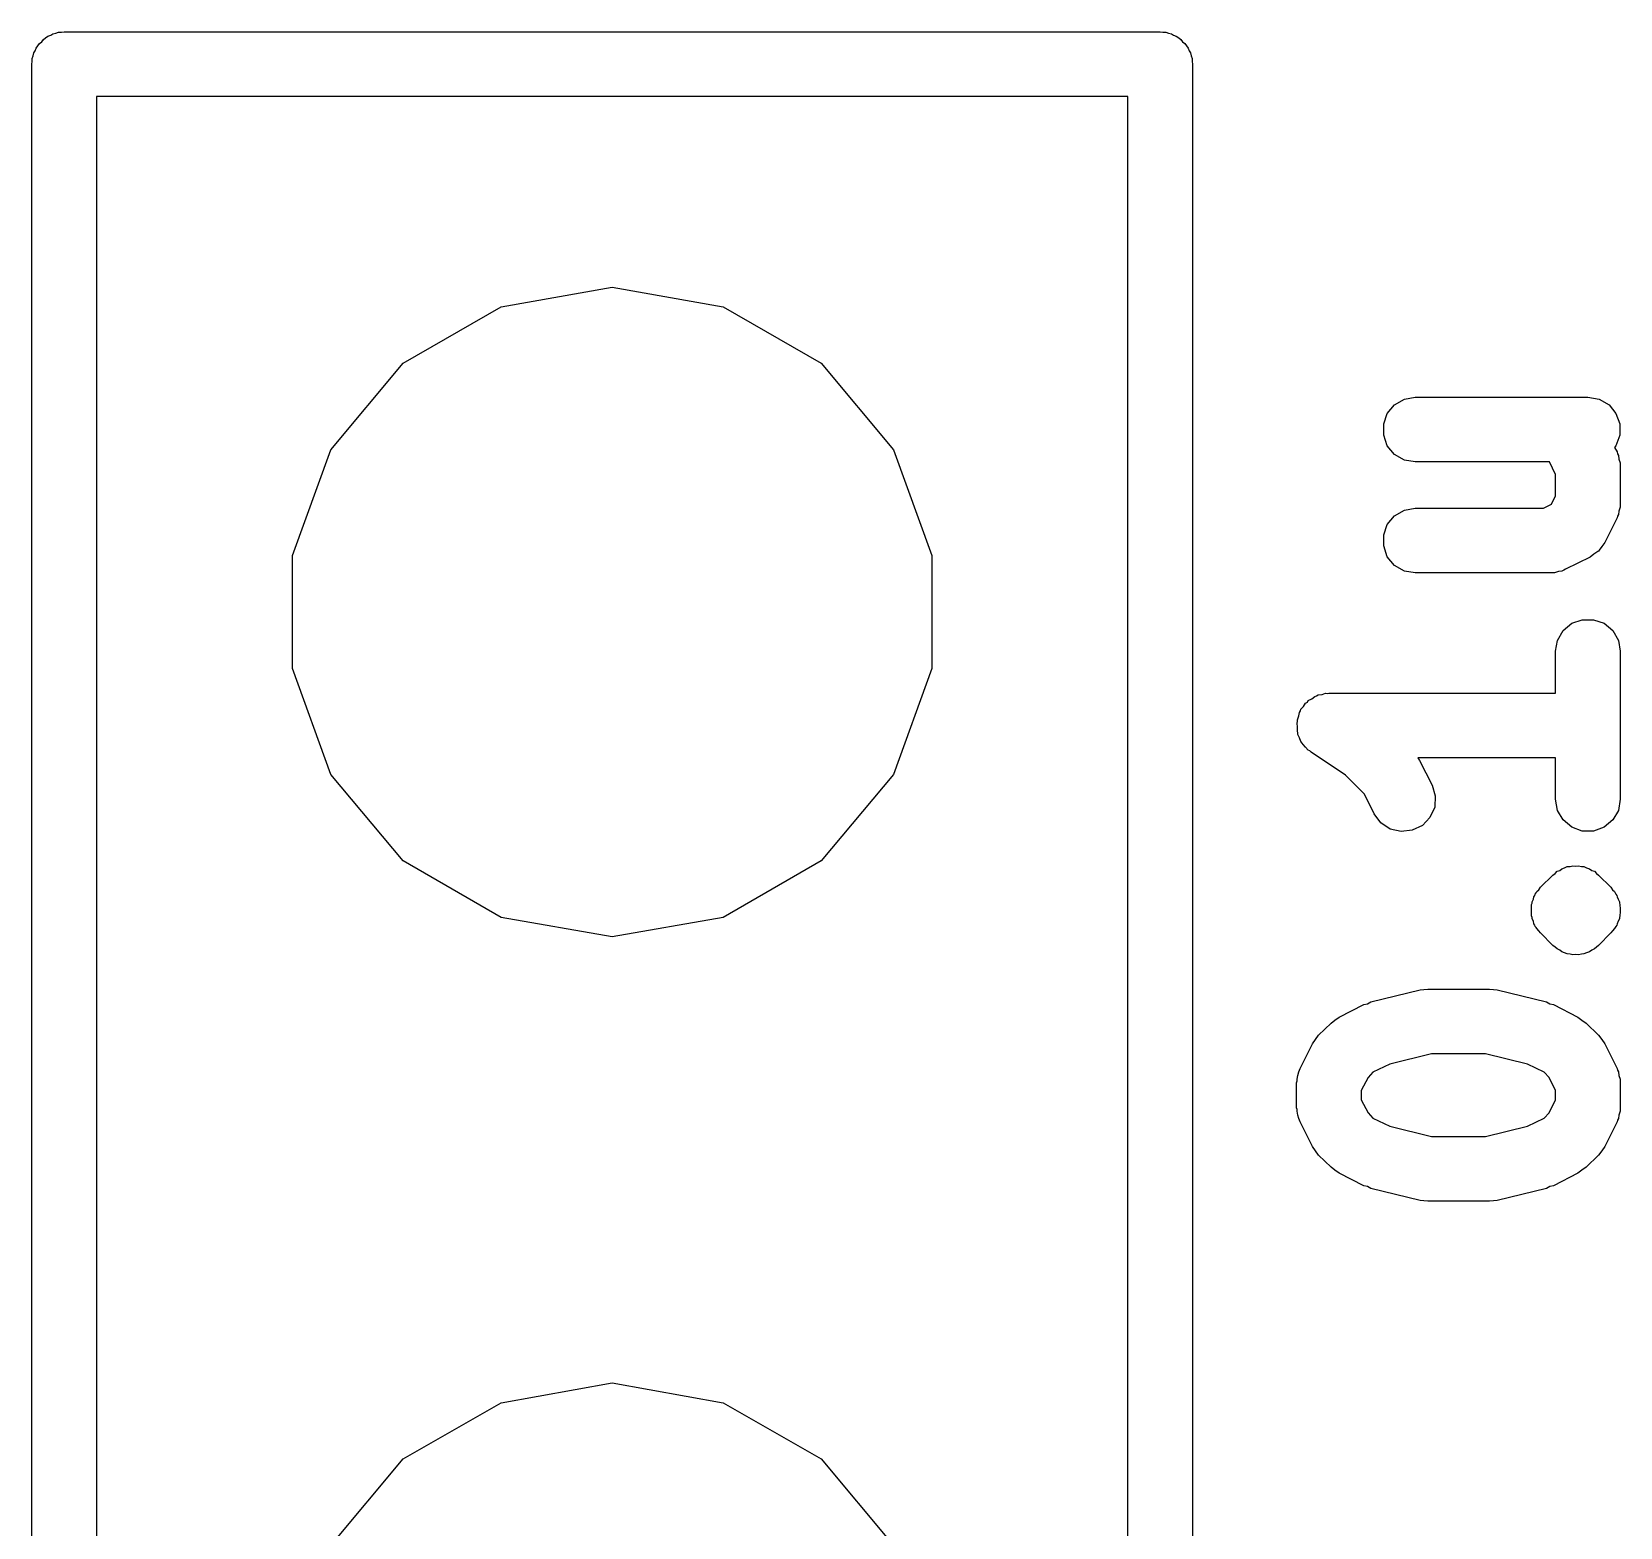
# Model space of a CAD drawing. Extents: x 103.2 to 159.1, y -150.7 to -109.
# Drawn here: x 103.155 to 106.836, y -135.202 to -131.735 of the extents above; entities that cross this region are included whole.
import ezdxf

# ---------------------------------------------------------------- set-up
doc = ezdxf.new("R2010")
doc.units = 0
doc.header["$MEASUREMENT"] = 0
doc.layers.add('BLACK', color=7, linetype='CONTINUOUS')

msp = doc.modelspace()

# ---------------------------------------------------------------- linework, layer by layer
at = {"layer": 'Black'}
for p, q in [((103.199, -131.743), (103.204, -131.74)), ((103.204, -131.74), (103.211, -131.738)), ((103.211, -131.738), (103.217, -131.736)), ((103.217, -131.736), (103.224, -131.736)), ((103.224, -131.736), (103.23, -131.735)), ((103.23, -131.735), (105.77, -131.735)), ((105.77, -131.735), (105.776, -131.736)), ((105.776, -131.736), (105.783, -131.736)), ((105.783, -131.736), (105.789, -131.738)), ((105.789, -131.738), (105.796, -131.74)), ((105.796, -131.74), (105.801, -131.743)), ((103.16, -131.784), (103.163, -131.779)), ((103.163, -131.779), (103.165, -131.773)), ((103.165, -131.773), (103.169, -131.768)), ((103.169, -131.768), (103.173, -131.762)), ((103.173, -131.762), (103.178, -131.758)), ((103.178, -131.758), (103.182, -131.753)), ((103.182, -131.753), (103.187, -131.749)), ((103.187, -131.749), (103.192, -131.745)), ((103.192, -131.745), (103.199, -131.743)), ((105.801, -131.743), (105.807, -131.745)), ((105.807, -131.745), (105.813, -131.749)), ((105.813, -131.749), (105.818, -131.753)), ((105.818, -131.753), (105.822, -131.758)), ((105.822, -131.758), (105.827, -131.762)), ((105.827, -131.762), (105.831, -131.768)), ((105.831, -131.768), (105.835, -131.773)), ((105.835, -131.773), (105.837, -131.779)), ((105.837, -131.779), (105.84, -131.784)), ((103.155, -131.81), (103.156, -131.804)), ((103.155, -147.304), (103.155, -131.81)), ((103.156, -131.797), (103.158, -131.791)), ((103.156, -131.804), (103.156, -131.797)), ((103.158, -131.791), (103.16, -131.784)), ((105.84, -131.784), (105.842, -131.791)), ((105.842, -131.791), (105.844, -131.797)), ((105.844, -131.797), (105.844, -131.804)), ((105.844, -131.804), (105.845, -131.81)), ((105.845, -131.81), (105.845, -147.304)), ((103.305, -131.885), (103.305, -146.975)), ((105.695, -131.885), (103.305, -131.885)), ((105.695, -146.975), (105.695, -131.885)), ((104.243, -132.373), (104.5, -132.327)), ((104.5, -132.327), (104.757, -132.373)), ((104.016, -132.503), (104.243, -132.373)), ((104.757, -132.373), (104.984, -132.503)), ((103.848, -132.704), (104.016, -132.503)), ((104.984, -132.503), (105.152, -132.704)), ((106.313, -132.6), (106.336, -132.587)), ((106.336, -132.587), (106.361, -132.582)), ((106.361, -132.582), (106.761, -132.582)), ((106.761, -132.582), (106.787, -132.587)), ((106.787, -132.587), (106.81, -132.6)), ((106.288, -132.644), (106.296, -132.62)), ((106.296, -132.62), (106.313, -132.6)), ((106.81, -132.6), (106.826, -132.62)), ((106.826, -132.62), (106.835, -132.644)), ((106.288, -132.67), (106.288, -132.644)), ((106.835, -132.644), (106.835, -132.67)), ((106.296, -132.695), (106.288, -132.67)), ((106.313, -132.715), (106.296, -132.695)), ((106.826, -132.695), (106.823, -132.699)), ((106.823, -132.699), (106.829, -132.709)), ((106.835, -132.67), (106.826, -132.695)), ((103.759, -132.949), (103.848, -132.704)), ((105.152, -132.704), (105.241, -132.949)), ((106.336, -132.728), (106.313, -132.715)), ((106.361, -132.732), (106.336, -132.728)), ((106.672, -132.732), (106.361, -132.732)), ((106.686, -132.761), (106.672, -132.732)), ((106.829, -132.709), (106.83, -132.713)), ((106.83, -132.713), (106.832, -132.717)), ((106.832, -132.717), (106.833, -132.726)), ((106.833, -132.726), (106.836, -132.734)), ((106.836, -132.734), (106.836, -132.739)), ((106.686, -132.811), (106.686, -132.761)), ((106.836, -132.739), (106.836, -132.743)), ((106.836, -132.743), (106.836, -132.829)), ((106.313, -132.857), (106.336, -132.844)), ((106.336, -132.844), (106.361, -132.839)), ((106.361, -132.839), (106.658, -132.839)), ((106.658, -132.839), (106.677, -132.83)), ((106.677, -132.83), (106.686, -132.811)), ((106.833, -132.846), (106.832, -132.854)), ((106.836, -132.837), (106.833, -132.846)), ((106.836, -132.829), (106.836, -132.833)), ((106.836, -132.833), (106.836, -132.837)), ((106.288, -132.901), (106.296, -132.877)), ((106.296, -132.877), (106.313, -132.857)), ((106.829, -132.862), (106.8, -132.919)), ((106.83, -132.858), (106.829, -132.862)), ((106.832, -132.854), (106.83, -132.858)), ((106.288, -132.927), (106.288, -132.901)), ((106.8, -132.919), (106.793, -132.928)), ((103.759, -133.211), (103.759, -132.949)), ((105.241, -132.949), (105.241, -133.211)), ((106.296, -132.952), (106.288, -132.927)), ((106.313, -132.972), (106.296, -132.952)), ((106.766, -132.953), (106.709, -132.981)), ((106.775, -132.946), (106.766, -132.953)), ((106.784, -132.94), (106.775, -132.946)), ((106.786, -132.939), (106.784, -132.94)), ((106.787, -132.937), (106.786, -132.939)), ((106.793, -132.928), (106.787, -132.937)), ((106.336, -132.985), (106.313, -132.972)), ((106.361, -132.989), (106.336, -132.985)), ((106.676, -132.989), (106.361, -132.989)), ((106.68, -132.989), (106.676, -132.989)), ((106.684, -132.989), (106.68, -132.989)), ((106.693, -132.986), (106.684, -132.989)), ((106.701, -132.985), (106.693, -132.986)), ((106.705, -132.983), (106.701, -132.985)), ((106.709, -132.981), (106.705, -132.983)), ((106.724, -133.106), (106.748, -133.098)), ((106.748, -133.098), (106.774, -133.098)), ((106.774, -133.098), (106.799, -133.106)), ((106.691, -133.146), (106.704, -133.123)), ((106.704, -133.123), (106.724, -133.106)), ((106.799, -133.106), (106.819, -133.123)), ((106.819, -133.123), (106.832, -133.146)), ((106.686, -133.171), (106.691, -133.146)), ((106.686, -133.268), (106.686, -133.171)), ((106.832, -133.146), (106.836, -133.171)), ((106.836, -133.171), (106.836, -133.514)), ((103.848, -133.457), (103.759, -133.211)), ((105.241, -133.211), (105.152, -133.457)), ((106.107, -133.291), (106.111, -133.289)), ((106.111, -133.289), (106.113, -133.285)), ((106.113, -133.285), (106.121, -133.281)), ((106.121, -133.281), (106.128, -133.276)), ((106.128, -133.276), (106.132, -133.274)), ((106.132, -133.274), (106.136, -133.272)), ((106.136, -133.272), (106.145, -133.271)), ((106.145, -133.271), (106.153, -133.268)), ((106.153, -133.268), (106.157, -133.269)), ((106.157, -133.269), (106.161, -133.268)), ((106.161, -133.268), (106.686, -133.268)), ((106.088, -133.33), (106.091, -133.321)), ((106.091, -133.321), (106.093, -133.313)), ((106.093, -133.313), (106.095, -133.309)), ((106.095, -133.309), (106.096, -133.305)), ((106.096, -133.305), (106.102, -133.299)), ((106.102, -133.299), (106.107, -133.291)), ((106.087, -133.338), (106.088, -133.334)), ((106.088, -133.347), (106.087, -133.338)), ((106.088, -133.334), (106.088, -133.33)), ((106.088, -133.356), (106.088, -133.347)), ((106.089, -133.36), (106.088, -133.356)), ((106.089, -133.364), (106.089, -133.36)), ((106.093, -133.372), (106.089, -133.364)), ((106.096, -133.38), (106.093, -133.372)), ((106.099, -133.384), (106.096, -133.38)), ((106.101, -133.387), (106.099, -133.384)), ((106.107, -133.393), (106.101, -133.387)), ((106.113, -133.4), (106.107, -133.393)), ((106.117, -133.402), (106.113, -133.4)), ((106.12, -133.405), (106.117, -133.402)), ((106.199, -133.458), (106.12, -133.405)), ((106.686, -133.418), (106.367, -133.418)), ((106.367, -133.418), (106.371, -133.424)), ((106.371, -133.424), (106.4, -133.481)), ((106.686, -133.514), (106.686, -133.418)), ((104.016, -133.657), (103.848, -133.457)), ((105.152, -133.457), (104.984, -133.657)), ((106.243, -133.502), (106.199, -133.458)), ((106.266, -133.548), (106.243, -133.502)), ((106.4, -133.481), (106.407, -133.506)), ((106.407, -133.506), (106.406, -133.532)), ((106.406, -133.532), (106.395, -133.556)), ((106.691, -133.54), (106.686, -133.514)), ((106.704, -133.562), (106.691, -133.54)), ((106.832, -133.54), (106.819, -133.562)), ((106.836, -133.514), (106.832, -133.54)), ((106.281, -133.569), (106.266, -133.548)), ((106.303, -133.583), (106.281, -133.569)), ((106.328, -133.589), (106.303, -133.583)), ((106.378, -133.575), (106.354, -133.586)), ((106.395, -133.556), (106.378, -133.575)), ((106.724, -133.579), (106.704, -133.562)), ((106.748, -133.588), (106.724, -133.579)), ((106.799, -133.579), (106.774, -133.588)), ((106.819, -133.562), (106.799, -133.579)), ((106.354, -133.586), (106.328, -133.589)), ((106.774, -133.588), (106.748, -133.588)), ((104.243, -133.788), (104.016, -133.657)), ((104.984, -133.657), (104.757, -133.788)), ((106.651, -133.718), (106.68, -133.69)), ((106.68, -133.69), (106.685, -133.686)), ((106.685, -133.686), (106.69, -133.681)), ((106.69, -133.681), (106.696, -133.679)), ((106.696, -133.679), (106.701, -133.675)), ((106.701, -133.675), (106.707, -133.673)), ((106.707, -133.673), (106.713, -133.67)), ((106.713, -133.67), (106.72, -133.67)), ((106.72, -133.67), (106.726, -133.668)), ((106.726, -133.668), (106.733, -133.669)), ((106.733, -133.669), (106.739, -133.668)), ((106.739, -133.668), (106.746, -133.67)), ((106.746, -133.67), (106.752, -133.67)), ((106.752, -133.67), (106.758, -133.673)), ((106.758, -133.673), (106.765, -133.675)), ((106.765, -133.675), (106.77, -133.679)), ((106.77, -133.679), (106.776, -133.681)), ((106.776, -133.681), (106.781, -133.686)), ((106.781, -133.686), (106.786, -133.69)), ((106.786, -133.69), (106.814, -133.718)), ((106.641, -133.731), (106.643, -133.728)), ((106.643, -133.728), (106.647, -133.724)), ((106.647, -133.724), (106.651, -133.718)), ((106.814, -133.718), (106.818, -133.724)), ((106.818, -133.724), (106.823, -133.728)), ((106.823, -133.728), (106.824, -133.731)), ((106.63, -133.758), (106.632, -133.755)), ((106.63, -133.762), (106.63, -133.758)), ((106.63, -133.765), (106.63, -133.762)), ((106.63, -133.771), (106.63, -133.765)), ((106.632, -133.752), (106.635, -133.746)), ((106.632, -133.755), (106.632, -133.752)), ((106.635, -133.746), (106.636, -133.74)), ((106.636, -133.74), (106.638, -133.737)), ((106.638, -133.737), (106.639, -133.734)), ((106.639, -133.734), (106.641, -133.731)), ((106.824, -133.731), (106.826, -133.734)), ((106.826, -133.734), (106.828, -133.737)), ((106.828, -133.737), (106.829, -133.74)), ((106.829, -133.74), (106.831, -133.746)), ((106.831, -133.746), (106.834, -133.752)), ((106.834, -133.752), (106.834, -133.755)), ((106.834, -133.755), (106.835, -133.758)), ((106.835, -133.758), (106.835, -133.762)), ((106.835, -133.762), (106.836, -133.765)), ((106.836, -133.765), (106.836, -133.771)), ((104.5, -133.833), (104.243, -133.788)), ((104.757, -133.788), (104.5, -133.833)), ((106.63, -133.778), (106.63, -133.771)), ((106.63, -133.781), (106.63, -133.778)), ((106.63, -133.784), (106.63, -133.781)), ((106.632, -133.788), (106.63, -133.784)), ((106.632, -133.791), (106.632, -133.788)), ((106.635, -133.797), (106.632, -133.791)), ((106.636, -133.803), (106.635, -133.797)), ((106.638, -133.806), (106.636, -133.803)), ((106.829, -133.803), (106.828, -133.806)), ((106.831, -133.797), (106.829, -133.803)), ((106.834, -133.791), (106.831, -133.797)), ((106.835, -133.784), (106.834, -133.788)), ((106.834, -133.788), (106.834, -133.791)), ((106.836, -133.778), (106.835, -133.781)), ((106.835, -133.781), (106.835, -133.784)), ((106.836, -133.771), (106.836, -133.778)), ((106.639, -133.809), (106.638, -133.806)), ((106.641, -133.811), (106.639, -133.809)), ((106.643, -133.814), (106.641, -133.811)), ((106.647, -133.819), (106.643, -133.814)), ((106.651, -133.824), (106.647, -133.819)), ((106.68, -133.853), (106.651, -133.824)), ((106.814, -133.824), (106.786, -133.853)), ((106.818, -133.819), (106.814, -133.824)), ((106.823, -133.814), (106.818, -133.819)), ((106.824, -133.811), (106.823, -133.814)), ((106.826, -133.809), (106.824, -133.811)), ((106.828, -133.806), (106.826, -133.809)), ((106.685, -133.857), (106.68, -133.853)), ((106.69, -133.861), (106.685, -133.857)), ((106.696, -133.864), (106.69, -133.861)), ((106.701, -133.868), (106.696, -133.864)), ((106.707, -133.87), (106.701, -133.868)), ((106.713, -133.872), (106.707, -133.87)), ((106.72, -133.873), (106.713, -133.872)), ((106.726, -133.875), (106.72, -133.873)), ((106.733, -133.874), (106.726, -133.875)), ((106.739, -133.875), (106.733, -133.874)), ((106.746, -133.873), (106.739, -133.875)), ((106.752, -133.872), (106.746, -133.873)), ((106.758, -133.87), (106.752, -133.872)), ((106.765, -133.868), (106.758, -133.87)), ((106.77, -133.864), (106.765, -133.868)), ((106.776, -133.861), (106.77, -133.864)), ((106.781, -133.857), (106.776, -133.861)), ((106.786, -133.853), (106.781, -133.857)), ((106.242, -133.99), (106.25, -133.988)), ((106.25, -133.988), (106.258, -133.984)), ((106.258, -133.984), (106.372, -133.956)), ((106.372, -133.956), (106.381, -133.955)), ((106.381, -133.955), (106.39, -133.954)), ((106.39, -133.954), (106.533, -133.954)), ((106.533, -133.954), (106.542, -133.955)), ((106.542, -133.955), (106.551, -133.956)), ((106.551, -133.956), (106.665, -133.984)), ((106.665, -133.984), (106.673, -133.988)), ((106.673, -133.988), (106.681, -133.99)), ((106.175, -134.026), (106.185, -134.019)), ((106.185, -134.019), (106.242, -133.99)), ((106.681, -133.99), (106.738, -134.019)), ((106.738, -134.019), (106.747, -134.026)), ((106.13, -134.071), (106.137, -134.061)), ((106.137, -134.061), (106.166, -134.033)), ((106.166, -134.033), (106.175, -134.026)), ((106.747, -134.026), (106.757, -134.033)), ((106.757, -134.033), (106.786, -134.061)), ((106.786, -134.061), (106.793, -134.071)), ((106.094, -134.138), (106.123, -134.081)), ((106.123, -134.081), (106.13, -134.071)), ((106.793, -134.071), (106.8, -134.081)), ((106.8, -134.081), (106.829, -134.138)), ((106.302, -134.128), (106.263, -134.147)), ((106.399, -134.104), (106.302, -134.128)), ((106.524, -134.104), (106.399, -134.104)), ((106.621, -134.128), (106.524, -134.104)), ((106.66, -134.147), (106.621, -134.128)), ((106.086, -134.171), (106.087, -134.167)), ((106.086, -134.229), (106.086, -134.171)), ((106.087, -134.163), (106.089, -134.154)), ((106.087, -134.167), (106.087, -134.163)), ((106.089, -134.154), (106.091, -134.146)), ((106.091, -134.146), (106.093, -134.142)), ((106.093, -134.142), (106.094, -134.138)), ((106.252, -134.159), (106.236, -134.189)), ((106.263, -134.147), (106.252, -134.159)), ((106.671, -134.159), (106.66, -134.147)), ((106.686, -134.189), (106.671, -134.159)), ((106.829, -134.138), (106.83, -134.142)), ((106.83, -134.142), (106.832, -134.146)), ((106.832, -134.146), (106.833, -134.154)), ((106.833, -134.154), (106.836, -134.163)), ((106.836, -134.163), (106.836, -134.167)), ((106.836, -134.167), (106.836, -134.171)), ((106.836, -134.171), (106.836, -134.229)), ((106.236, -134.189), (106.236, -134.211)), ((106.686, -134.211), (106.686, -134.189)), ((106.087, -134.233), (106.086, -134.229)), ((106.087, -134.237), (106.087, -134.233)), ((106.089, -134.246), (106.087, -134.237)), ((106.091, -134.254), (106.089, -134.246)), ((106.236, -134.211), (106.252, -134.241)), ((106.252, -134.241), (106.263, -134.253)), ((106.66, -134.253), (106.671, -134.241)), ((106.671, -134.241), (106.686, -134.211)), ((106.833, -134.246), (106.832, -134.254)), ((106.836, -134.237), (106.833, -134.246)), ((106.836, -134.229), (106.836, -134.233)), ((106.836, -134.233), (106.836, -134.237)), ((106.093, -134.258), (106.091, -134.254)), ((106.094, -134.262), (106.093, -134.258)), ((106.123, -134.319), (106.094, -134.262)), ((106.263, -134.253), (106.302, -134.272)), ((106.302, -134.272), (106.399, -134.296)), ((106.524, -134.296), (106.621, -134.272)), ((106.621, -134.272), (106.66, -134.253)), ((106.829, -134.262), (106.8, -134.319)), ((106.83, -134.258), (106.829, -134.262)), ((106.832, -134.254), (106.83, -134.258)), ((106.13, -134.329), (106.123, -134.319)), ((106.399, -134.296), (106.524, -134.296)), ((106.8, -134.319), (106.793, -134.329)), ((106.137, -134.339), (106.13, -134.329)), ((106.166, -134.367), (106.137, -134.339)), ((106.786, -134.339), (106.757, -134.367)), ((106.793, -134.329), (106.786, -134.339)), ((106.175, -134.374), (106.166, -134.367)), ((106.185, -134.381), (106.175, -134.374)), ((106.242, -134.41), (106.185, -134.381)), ((106.738, -134.381), (106.681, -134.41)), ((106.747, -134.374), (106.738, -134.381)), ((106.757, -134.367), (106.747, -134.374)), ((106.25, -134.412), (106.242, -134.41)), ((106.258, -134.416), (106.25, -134.412)), ((106.372, -134.444), (106.258, -134.416)), ((106.665, -134.416), (106.551, -134.444)), ((106.673, -134.412), (106.665, -134.416)), ((106.681, -134.41), (106.673, -134.412)), ((106.381, -134.445), (106.372, -134.444)), ((106.39, -134.446), (106.381, -134.445)), ((106.533, -134.446), (106.39, -134.446)), ((106.542, -134.445), (106.533, -134.446)), ((106.551, -134.444), (106.542, -134.445)), ((104.243, -134.913), (104.5, -134.867)), ((104.5, -134.867), (104.757, -134.913)), ((104.016, -135.043), (104.243, -134.913)), ((104.757, -134.913), (104.984, -135.043)), ((103.848, -135.244), (104.016, -135.043)), ((104.984, -135.043), (105.152, -135.244))]:
    msp.add_line(p, q, dxfattribs=at)

doc.saveas('drawing.dxf')
